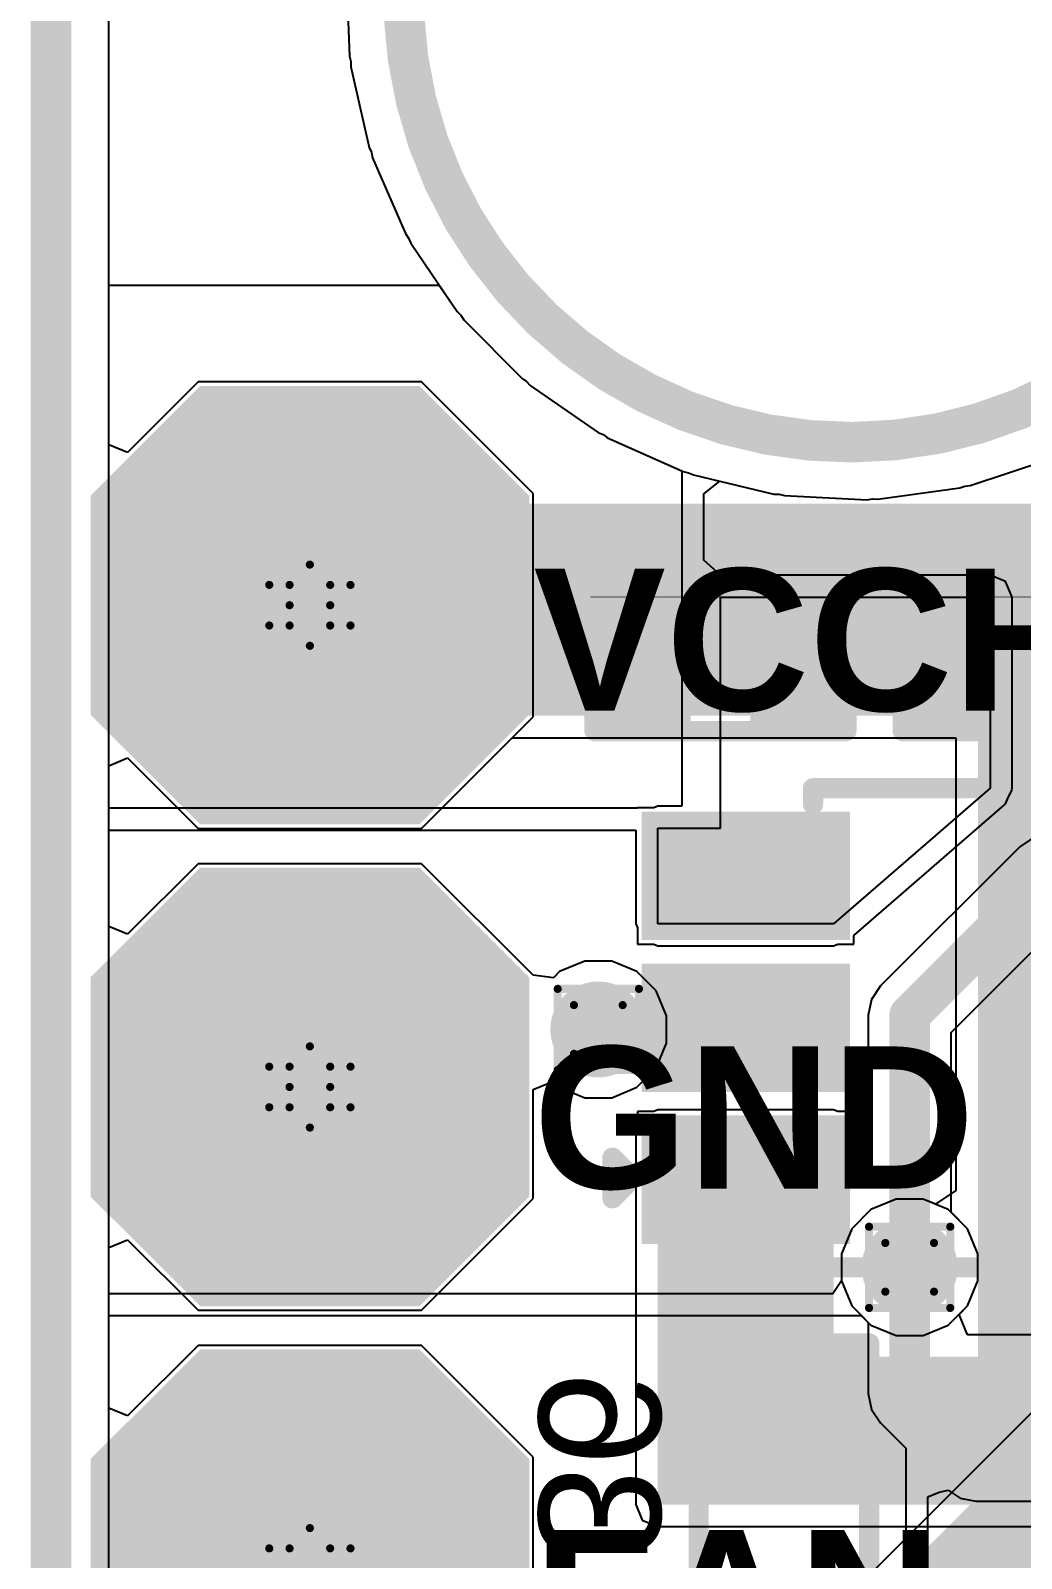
# Model space of a CAD drawing. Header units: inches. Extents: x -22 to 5433, y -13 to 5447.
# Drawn here: x -21.59 to -15.39, y 23.22 to 32.78 of the extents above; entities that cross this region are included whole.
import ezdxf

# ---------------------------------------------------------------- set-up
doc = ezdxf.new("R2010")
doc.units = ezdxf.units.IN
for name, color, linetype in [('Board_outline', 216, 'Continuous'), ('Bottom Layer', 5, 'Continuous'), ('Bottom Overlay', 54, 'Continuous'), ('Bottom Paste', 16, 'Continuous'), ('Bottom Solder', 6, 'Continuous'), ('Drill Drawing', 1, 'Continuous'), ('Ground', 16, 'Continuous'), ('Multi-Layer', 9, 'Continuous'), ('Pad Holes', 156, 'Continuous'), ('Power', 76, 'Continuous'), ('Top Layer', 1, 'Continuous'), ('Top Overlay', 2, 'Continuous'), ('Top Solder', 216, 'Continuous'), ('Via Holes', 16, 'Continuous')]:
    doc.layers.add(name, color=color, linetype=linetype)
doc.styles.add('Arial', font='', dxfattribs={"height": 0.2})
doc.styles.add('Arial_Bold', font='', dxfattribs={"height": 0.2})
doc.styles.get('Arial').set_extended_font_data('Arial')
doc.styles.get('Arial_Bold').set_extended_font_data('Arial', bold=True)

msp = doc.modelspace()

# ---------------------------------------------------------------- hatches: boundary and pattern name
at = {"layer": 'Bottom Layer'}
for points in [[(-21.1086, 29.8162), (-21.1086, 28.5462), (-20.4736, 27.9112), (-19.2036, 27.9112), (-18.5686, 28.5462), (-18.5686, 29.8162), (-19.2036, 30.4512), (-20.4736, 30.4512)], [(-17.5119, 29.1177), (-17.5119, 28.4827), (-17.9691, 28.4827), (-17.9691, 29.1177)], [(-16.5721, 29.1177), (-16.5721, 28.4827), (-17.0293, 28.4827), (-17.0293, 29.1177)], [(-15.5841, 29.1177), (-15.5841, 28.4827), (-16.0413, 28.4827), (-16.0413, 29.1177)], [(-17.6627, 27.7871), (-16.5627, 27.7871), (-16.5627, 27.1871), (-17.6627, 27.1871)], [(-21.1086, 26.8021), (-21.1086, 25.5321), (-20.4736, 24.8971), (-19.2036, 24.8971), (-18.5686, 25.5321), (-18.5686, 26.8021), (-19.2036, 27.4371), (-20.4736, 27.4371)], [(-17.6627, 26.8371), (-16.5627, 26.8371), (-16.5627, 26.2371), (-17.6627, 26.2371)], [(-17.6627, 23.7245), (-16.5627, 23.7245), (-16.5627, 25.8871), (-17.6627, 25.8871)], [(-17.6627, 25.8871), (-16.5627, 25.8871), (-16.5627, 25.2871), (-17.6627, 25.2871)], [(-17.6627, 23.5539), (-14.4135, 23.5539), (-14.4135, 24.4793), (-17.6627, 24.4793)], [(-16.429, 23.7245), (-17.318, 23.7245), (-17.318, 24.4865), (-16.429, 24.4865)], [(-19.2036, 24.423), (-20.4736, 24.423), (-21.1086, 23.788), (-21.1086, 22.518), (-20.4736, 21.883), (-19.2036, 21.883), (-18.5686, 22.518), (-18.5686, 23.788)]]:
    msp.add_hatch(color=5, dxfattribs=at).paths.add_polyline_path(points)
h = msp.add_hatch(color=5, dxfattribs=at)
edge = h.paths.add_edge_path()
edge.add_arc((-18.0346, 26.5269), 0.3, 0, 360)
h = msp.add_hatch(color=5, dxfattribs=at)
edge = h.paths.add_edge_path()
edge.add_arc((-16.0873, 25.0385), 0.3, 0, 360)
at = {"layer": 'Bottom Paste'}
for points in [[(-17.5119, 29.1177), (-17.5119, 28.4827), (-17.9691, 28.4827), (-17.9691, 29.1177)], [(-16.5721, 29.1177), (-16.5721, 28.4827), (-17.0293, 28.4827), (-17.0293, 29.1177)], [(-15.5841, 29.1177), (-15.5841, 28.4827), (-16.0413, 28.4827), (-16.0413, 29.1177)], [(-17.6627, 27.7871), (-16.5627, 27.7871), (-16.5627, 27.1871), (-17.6627, 27.1871)], [(-17.6627, 26.8371), (-16.5627, 26.8371), (-16.5627, 26.2371), (-17.6627, 26.2371)], [(-17.6627, 25.8871), (-16.5627, 25.8871), (-16.5627, 25.2871), (-17.6627, 25.2871)], [(-16.429, 23.7245), (-17.318, 23.7245), (-17.318, 24.4865), (-16.429, 24.4865)]]:
    msp.add_hatch(color=16, dxfattribs=at).paths.add_polyline_path(points)
at = {"layer": 'Bottom Solder'}
for points in [[(-21.2102, 29.867), (-21.2102, 28.4954), (-20.5244, 27.8096), (-19.1528, 27.8096), (-18.467, 28.4954), (-18.467, 29.867), (-19.1528, 30.5528), (-20.5244, 30.5528)], [(-17.4569, 29.1727), (-17.4569, 28.4277), (-18.0241, 28.4277), (-18.0241, 29.1727)], [(-16.5171, 29.1727), (-16.5171, 28.4277), (-17.0843, 28.4277), (-17.0843, 29.1727)], [(-15.5291, 29.1727), (-15.5291, 28.4277), (-16.0963, 28.4277), (-16.0963, 29.1727)], [(-17.7643, 27.8887), (-16.4611, 27.8887), (-16.4611, 27.0855), (-17.7643, 27.0855)], [(-21.2102, 26.8529), (-21.2102, 25.4813), (-20.5244, 24.7955), (-19.1528, 24.7955), (-18.467, 25.4813), (-18.467, 26.8529), (-19.1528, 27.5387), (-20.5244, 27.5387)], [(-17.7643, 26.9387), (-16.4611, 26.9387), (-16.4611, 26.1355), (-17.7643, 26.1355)], [(-17.7643, 25.9887), (-16.4611, 25.9887), (-16.4611, 25.1855), (-17.7643, 25.1855)], [(-16.3274, 23.6229), (-17.4196, 23.6229), (-17.4196, 24.5881), (-16.3274, 24.5881)], [(-19.1528, 24.5246), (-20.5244, 24.5246), (-21.2102, 23.8388), (-21.2102, 22.4672), (-20.5244, 21.7814), (-19.1528, 21.7814), (-18.467, 22.4672), (-18.467, 23.8388)]]:
    msp.add_hatch(color=6, dxfattribs=at).paths.add_polyline_path(points)
at = {"layer": 'Ground'}
for points in [[(-21.1086, 29.8162), (-21.1086, 28.5462), (-20.4736, 27.9112), (-19.2036, 27.9112), (-18.5686, 28.5462), (-18.5686, 29.8162), (-19.2036, 30.4512), (-20.4736, 30.4512)], [(-21.1086, 26.8021), (-21.1086, 25.5321), (-20.4736, 24.8971), (-19.2036, 24.8971), (-18.5686, 25.5321), (-18.5686, 26.8021), (-19.2036, 27.4371), (-20.4736, 27.4371)], [(-19.2036, 24.423), (-20.4736, 24.423), (-21.1086, 23.788), (-21.1086, 22.518), (-20.4736, 21.883), (-19.2036, 21.883), (-18.5686, 22.518), (-18.5686, 23.788)]]:
    msp.add_hatch(color=16, dxfattribs=at).paths.add_polyline_path(points)
h = msp.add_hatch(color=16, dxfattribs=at)
edge = h.paths.add_edge_path()
edge.add_arc((-18.0346, 26.5269), 0.3, 0, 360)
h = msp.add_hatch(color=16, dxfattribs=at)
edge = h.paths.add_edge_path()
edge.add_arc((-16.0873, 25.0385), 0.3, 0, 360)
at = {"layer": 'Multi-Layer'}
for points in [[(-21.1086, 29.8162), (-21.1086, 28.5462), (-20.4736, 27.9112), (-19.2036, 27.9112), (-18.5686, 28.5462), (-18.5686, 29.8162), (-19.2036, 30.4512), (-20.4736, 30.4512)], [(-21.1086, 26.8021), (-21.1086, 25.5321), (-20.4736, 24.8971), (-19.2036, 24.8971), (-18.5686, 25.5321), (-18.5686, 26.8021), (-19.2036, 27.4371), (-20.4736, 27.4371)], [(-19.2036, 24.423), (-20.4736, 24.423), (-21.1086, 23.788), (-21.1086, 22.518), (-20.4736, 21.883), (-19.2036, 21.883), (-18.5686, 22.518), (-18.5686, 23.788)]]:
    msp.add_hatch(color=9, dxfattribs=at).paths.add_polyline_path(points)
at = {"layer": 'Pad Holes'}
h = msp.add_hatch(color=7, dxfattribs=at)
edge = h.paths.add_edge_path()
edge.add_arc((-19.8386, 29.1812), 0.508, 0, 360)
h = msp.add_hatch(color=7, dxfattribs=at)
edge = h.paths.add_edge_path()
edge.add_arc((-19.8386, 26.1671), 0.508, 0, 360)
h = msp.add_hatch(color=7, dxfattribs=at)
edge = h.paths.add_edge_path()
edge.add_arc((-19.8386, 23.153), 0.508, 0, 360)
at = {"layer": 'Power'}
for points in [[(-21.1086, 29.8162), (-21.1086, 28.5462), (-20.4736, 27.9112), (-19.2036, 27.9112), (-18.5686, 28.5462), (-18.5686, 29.8162), (-19.2036, 30.4512), (-20.4736, 30.4512)], [(-21.1086, 26.8021), (-21.1086, 25.5321), (-20.4736, 24.8971), (-19.2036, 24.8971), (-18.5686, 25.5321), (-18.5686, 26.8021), (-19.2036, 27.4371), (-20.4736, 27.4371)], [(-19.2036, 24.423), (-20.4736, 24.423), (-21.1086, 23.788), (-21.1086, 22.518), (-20.4736, 21.883), (-19.2036, 21.883), (-18.5686, 22.518), (-18.5686, 23.788)]]:
    msp.add_hatch(color=76, dxfattribs=at).paths.add_polyline_path(points)
h = msp.add_hatch(color=76, dxfattribs=at)
edge = h.paths.add_edge_path()
edge.add_arc((-18.0346, 26.5269), 0.3, 0, 360)
h = msp.add_hatch(color=76, dxfattribs=at)
edge = h.paths.add_edge_path()
edge.add_arc((-16.0873, 25.0385), 0.3, 0, 360)
at = {"layer": 'Top Layer'}
for points in [[(-21.1086, 29.8162), (-21.1086, 28.5462), (-20.4736, 27.9112), (-19.2036, 27.9112), (-18.5686, 28.5462), (-18.5686, 29.8162), (-19.2036, 30.4512), (-20.4736, 30.4512)], [(-21.1086, 28.4891), (-14.3395, 28.4891), (-14.3395, 29.8162), (-21.1086, 29.8162)], [(-15.6603, 25.5822), (-14.3395, 25.5822), (-14.3395, 29.4067), (-15.6603, 29.4067)], [(-21.1086, 26.8021), (-21.1086, 25.5321), (-20.4736, 24.8971), (-19.2036, 24.8971), (-18.5686, 25.5321), (-18.5686, 26.8021), (-19.2036, 27.4371), (-20.4736, 27.4371)], [(-15.6603, 24.435), (-13.3235, 24.435), (-13.3235, 26.4126), (-15.6603, 26.4126)], [(-19.2036, 24.423), (-20.4736, 24.423), (-21.1086, 23.788), (-21.1086, 22.518), (-20.4736, 21.883), (-19.2036, 21.883), (-18.5686, 22.518), (-18.5686, 23.788)]]:
    msp.add_hatch(color=1, dxfattribs=at).paths.add_polyline_path(points)
h = msp.add_hatch(color=1, dxfattribs=at)
edge = h.paths.add_edge_path()
edge.add_arc((-18.0346, 26.5269), 0.3, 0, 360)
h = msp.add_hatch(color=1, dxfattribs=at)
edge = h.paths.add_edge_path()
edge.add_arc((-16.0873, 25.0385), 0.3, 0, 360)
at = {"layer": 'Top Solder'}
for points in [[(-21.2102, 29.867), (-21.2102, 28.4954), (-20.5244, 27.8096), (-19.1528, 27.8096), (-18.467, 28.4954), (-18.467, 29.867), (-19.1528, 30.5528), (-20.5244, 30.5528)], [(-21.2102, 26.8529), (-21.2102, 25.4813), (-20.5244, 24.7955), (-19.1528, 24.7955), (-18.467, 25.4813), (-18.467, 26.8529), (-19.1528, 27.5387), (-20.5244, 27.5387)], [(-19.1528, 24.5246), (-20.5244, 24.5246), (-21.2102, 23.8388), (-21.2102, 22.4672), (-20.5244, 21.7814), (-19.1528, 21.7814), (-18.467, 22.4672), (-18.467, 23.8388)]]:
    msp.add_hatch(color=216, dxfattribs=at).paths.add_polyline_path(points)
at = {"layer": 'Via Holes'}
h = msp.add_hatch(color=7, dxfattribs=at)
edge = h.paths.add_edge_path()
edge.add_arc((-18.0346, 26.5269), 0.15, 0, 360)
h = msp.add_hatch(color=7, dxfattribs=at)
edge = h.paths.add_edge_path()
edge.add_arc((-16.0873, 25.0385), 0.15, 0, 360)

# ---------------------------------------------------------------- linework, layer by layer
at = {"layer": 'Board_outline'}
for points in [[(-16.8816, 35.7568, 0.254, 0.254, -0.548619), (-13.7764, 32.2113, 0.254, 0.254, 0)], [(-16.8816, 35.7568, 0.254, 0.254, -0.548619), (-13.7764, 32.2113, 0.254, 0.254, 0)], [(-13.8075, 32.1119, 0.254, 0.254, -0.916319), (-19.2223, 33.4042, 0.254, 0.254, 0)], [(-13.8075, 32.1119, 0.254, 0.254, -0.916319), (-19.2223, 33.4042, 0.254, 0.254, 0)], [(-21.4584, -2.0049, 0.254, 0.254, 0), (-21.4584, 32.9924, 0.254, 0.254, 0)], [(-21.4584, -2.0049, 0.254, 0.254, 0), (-21.4584, 32.9924, 0.254, 0.254, 0)]]:
    msp.add_lwpolyline(points, format="xyseb", dxfattribs=at)
at = {"layer": 'Bottom Layer'}
for p, q in [((-21.0958, 27.9112), (-21.0958, 31.1827)), ((-21.0958, 31.1827), (-19.029, 31.1827)), ((-19.029, 31.1827), (-18.9181, 31.0187)), ((-18.9181, 31.0187), (-18.8941, 30.995)), ((-18.8941, 30.995), (-18.8755, 30.9668)), ((-18.8755, 30.9668), (-18.5115, 30.5991)), ((-18.5115, 30.5991), (-18.4836, 30.5802)), ((-18.4836, 30.5802), (-18.4601, 30.5559)), ((-18.4601, 30.5559), (-18.0346, 30.2616)), ((-18.0346, 30.2616), (-18.0036, 30.2482)), ((-18.0036, 30.2482), (-17.9761, 30.2287)), ((-17.9761, 30.2287), (-17.5119, 30.0216)), ((-17.5119, 30.0216), (-17.5119, 27.9246)), ((-15.7085, 29.9301), (-15.2177, 30.0938)), ((-17.3745, 29.8781), (-17.2748, 29.9568)), ((-17.2748, 29.9568), (-16.9367, 29.8762)), ((-15.7739, 29.9148), (-15.742, 29.9259)), ((-15.742, 29.9259), (-15.7085, 29.9301)), ((-17.3745, 29.464), (-17.3745, 29.8781)), ((-16.9367, 29.8762), (-16.903, 29.8749)), ((-16.903, 29.8749), (-16.8703, 29.8667)), ((-16.8703, 29.8667), (-16.3535, 29.8414)), ((-16.3535, 29.8414), (-16.3201, 29.8464)), ((-16.3201, 29.8464), (-16.2864, 29.8444)), ((-16.2864, 29.8444), (-15.7739, 29.9148)), ((-17.2706, 29.3695), (-17.3745, 29.464)), ((-15.5841, 29.3695), (-17.2706, 29.3695)), ((-15.4869, 29.3293), (-15.5841, 29.3695)), ((-15.4466, 29.232), (-15.4869, 29.3293)), ((-17.2706, 27.7871), (-17.2706, 29.232)), ((-17.2706, 29.232), (-15.5841, 29.232)), ((-15.5841, 29.232), (-15.5841, 28.0357)), ((-15.4466, 28.0357), (-15.4466, 29.232)), ((-15.5841, 28.0357), (-16.5627, 27.1871)), ((-15.4685, 27.983), (-15.447, 28.026)), ((-15.4486, 28.0309), (-15.4466, 28.0357)), ((-15.447, 28.026), (-15.4486, 28.0309)), ((-17.688, 27.9141), (-17.7897, 27.9141)), ((-17.7897, 27.9141), (-17.7897, 27.9112)), ((-17.6627, 27.9246), (-17.688, 27.9141)), ((-17.5119, 27.9246), (-17.6627, 27.9246)), ((-16.4357, 27.1153), (-15.4941, 27.9319)), ((-15.4941, 27.9319), (-15.4917, 27.9366)), ((-15.4917, 27.9366), (-15.4869, 27.9385)), ((-15.4869, 27.9385), (-15.4685, 27.983)), ((-17.7897, 27.9112), (-21.0958, 27.9112)), ((-21.0958, 24.1572), (-21.0958, 27.7738)), ((-21.0958, 27.7738), (-17.8002, 27.7738)), ((-17.8002, 27.7738), (-17.8002, 27.1871)), ((-17.6627, 27.1871), (-17.6627, 27.7871)), ((-17.6627, 27.7871), (-17.2706, 27.7871)), ((-15.3149, 27.7264), (-15.3989, 27.6703)), ((-15.3989, 27.6703), (-16.2705, 26.7988)), ((-17.8002, 27.1871), (-17.7897, 27.1619)), ((-17.7897, 27.1619), (-17.7897, 27.0601)), ((-16.5627, 27.1871), (-17.6627, 27.1871)), ((-17.7897, 27.0601), (-17.688, 27.0601)), ((-17.688, 27.0601), (-17.6627, 27.0497)), ((-16.5627, 27.0497), (-16.5374, 27.0601)), ((-16.5374, 27.0601), (-16.4357, 27.0601)), ((-16.4357, 27.0601), (-16.4357, 27.1153)), ((-17.6627, 27.0497), (-16.5627, 27.0497)), ((-15.8284, 26.5084), (-15.3094, 27.0273)), ((-16.2705, 26.7988), (-16.3266, 26.7147)), ((-16.3266, 26.7147), (-16.3463, 26.6156)), ((-16.3463, 26.6156), (-16.3463, 26.1041)), ((-15.8284, 25.3834), (-15.8284, 26.5084)), ((-16.3463, 26.1041), (-16.4357, 26.0141)), ((-17.688, 26.0141), (-17.7897, 26.0141)), ((-17.7897, 26.0141), (-17.7897, 25.9124)), ((-17.6627, 26.0246), (-17.688, 26.0141)), ((-16.5627, 26.0246), (-17.6627, 26.0246)), ((-16.5374, 26.0141), (-16.5627, 26.0246)), ((-16.4357, 26.0141), (-16.5374, 26.0141)), ((-17.7897, 25.9124), (-17.8002, 25.8871)), ((-17.8002, 25.8871), (-17.8002, 24.4793)), ((-15.7253, 25.2804), (-15.8284, 25.3834)), ((-15.6603, 25.1235), (-15.7253, 25.2804)), ((-15.6603, 24.9536), (-15.6603, 25.1235)), ((-15.7253, 24.7967), (-15.6603, 24.9536)), ((-15.7783, 24.7437), (-15.7253, 24.7967)), ((-15.7257, 24.6167), (-15.7783, 24.7437)), ((-14.4135, 24.6167), (-15.7257, 24.6167)), ((-20.5371, 24.55), (-20.9785, 24.1086)), ((-19.1401, 24.55), (-20.5371, 24.55)), ((-18.4416, 23.8515), (-19.1401, 24.55)), ((-17.8002, 24.4793), (-17.8002, 23.5539)), ((-20.9785, 24.1086), (-21.0958, 24.1572)), ((-18.4416, 22.4545), (-18.4416, 23.8515)), ((-17.8002, 23.5539), (-17.7599, 23.4567)), ((-17.7599, 23.4567), (-17.6627, 23.4164)), ((-17.6627, 23.4164), (-14.4135, 23.4164))]:
    msp.add_line(p, q, dxfattribs=at)
for points in [[(-16.0873, 26.6156, 0.254, 0.254, 0), (-15.2158, 27.4871, 0.254, 0.254, 0)], [(-16.0873, 25.0385, 0.254, 0.254, 0), (-16.0873, 26.6156, 0.254, 0.254, 0)], [(-18.0346, 26.5269, 0.254, 0.254, 0), (-18.0244, 26.5371, 0.254, 0.254, 0)], [(-18.0244, 26.5371, 0.254, 0.254, 0), (-17.1127, 26.5371, 0.254, 0.254, 0)]]:
    msp.add_lwpolyline(points, format="xyseb", dxfattribs=at)
for points in [[(-16.1508, 26.6156, 0.127, 0.127, 1), (-16.0238, 26.6156, 0.127, 0.127, 1)], [(-16.1508, 26.6156, 0.127, 0.127, 1), (-16.0238, 26.6156, 0.127, 0.127, 1)], [(-18.0981, 26.5269, 0.127, 0.127, 1), (-17.9711, 26.5269, 0.127, 0.127, 1)], [(-18.0879, 26.5371, 0.127, 0.127, 1), (-17.9609, 26.5371, 0.127, 0.127, 1)], [(-18.0879, 26.5371, 0.127, 0.127, 1), (-17.9609, 26.5371, 0.127, 0.127, 1)], [(-17.1762, 26.5371, 0.127, 0.127, 1), (-17.0492, 26.5371, 0.127, 0.127, 1)], [(-16.1508, 25.0385, 0.127, 0.127, 1), (-16.0238, 25.0385, 0.127, 0.127, 1)]]:
    msp.add_lwpolyline(points, format="xyseb", close=True, dxfattribs=at)
at = {"layer": 'Bottom Overlay'}
for points in [[(-18.058, 29.2066, 0.127, 0.127, 0), (-16.4832, 29.2066, 0.127, 0.127, 0)], [(-18.058, 28.3938, 0.127, 0.127, 0), (-18.058, 29.2066, 0.127, 0.127, 0)], [(-16.4832, 28.3938, 0.127, 0.127, 0), (-16.4832, 29.2066, 0.127, 0.127, 0)], [(-16.1302, 28.3938, 0.127, 0.127, 0), (-16.1302, 29.2066, 0.127, 0.127, 0)], [(-16.1302, 29.2066, 0.127, 0.127, 0), (-14.5554, 29.2066, 0.127, 0.127, 0)], [(-18.0834, 29.232, 0.00323, 0.00323, 0), (-16.4578, 29.232, 0.00323, 0.00323, 0)], [(-16.1556, 29.232, 0.00323, 0.00323, 0), (-14.53, 29.232, 0.00323, 0.00323, 0)], [(-18.058, 28.3938, 0.127, 0.127, 0), (-16.4832, 28.3938, 0.127, 0.127, 0)], [(-16.1302, 28.3938, 0.127, 0.127, 0), (-14.5554, 28.3938, 0.127, 0.127, 0)], [(-16.6917, 28.0357, 0.127, 0.127, 0), (-14.9391, 28.0357, 0.127, 0.127, 0)], [(-16.6917, 27.9357, 0.127, 0.127, 0), (-16.6917, 28.0357, 0.127, 0.127, 0)], [(-17.9463, 25.7243, 0.127, 0.127, 0), (-17.8193, 25.5973, 0.127, 0.127, 0)], [(-17.9463, 25.4703, 0.127, 0.127, 0), (-17.9463, 25.7243, 0.127, 0.127, 0)], [(-17.9463, 25.4703, 0.127, 0.127, 0), (-17.8193, 25.5973, 0.127, 0.127, 0)], [(-16.6917, 25.0385, 0.127, 0.127, 0), (-16.6917, 25.1385, 0.127, 0.127, 0)], [(-16.6917, 25.0385, 0.127, 0.127, 0), (-14.9391, 25.0385, 0.127, 0.127, 0)], [(-17.4069, 22.1243, 0.127, 0.127, 0), (-17.4069, 24.5627, 0.127, 0.127, 0)], [(-17.4069, 24.5627, 0.127, 0.127, 0), (-16.3401, 24.5627, 0.127, 0.127, 0)], [(-16.3401, 22.1243, 0.127, 0.127, 0), (-16.3401, 24.5627, 0.127, 0.127, 0)]]:
    msp.add_lwpolyline(points, format="xyseb", dxfattribs=at)
for points in [[(-18.0898, 29.2066, 0.0635, 0.0635, 1), (-18.0263, 29.2066, 0.0635, 0.0635, 1)], [(-18.0898, 29.2066, 0.0635, 0.0635, 1), (-18.0263, 29.2066, 0.0635, 0.0635, 1)], [(-16.515, 29.2066, 0.0635, 0.0635, 1), (-16.4515, 29.2066, 0.0635, 0.0635, 1)], [(-16.515, 29.2066, 0.0635, 0.0635, 1), (-16.4515, 29.2066, 0.0635, 0.0635, 1)], [(-16.162, 29.2066, 0.0635, 0.0635, 1), (-16.0985, 29.2066, 0.0635, 0.0635, 1)], [(-16.162, 29.2066, 0.0635, 0.0635, 1), (-16.0985, 29.2066, 0.0635, 0.0635, 1)], [(-18.0842, 29.232, 0.00161, 0.00161, 1), (-18.0826, 29.232, 0.00161, 0.00161, 1)], [(-16.4586, 29.232, 0.00161, 0.00161, 1), (-16.457, 29.232, 0.00161, 0.00161, 1)], [(-16.1564, 29.232, 0.00161, 0.00161, 1), (-16.1548, 29.232, 0.00161, 0.00161, 1)], [(-18.0898, 28.3938, 0.0635, 0.0635, 1), (-18.0263, 28.3938, 0.0635, 0.0635, 1)], [(-18.0898, 28.3938, 0.0635, 0.0635, 1), (-18.0263, 28.3938, 0.0635, 0.0635, 1)], [(-16.515, 28.3938, 0.0635, 0.0635, 1), (-16.4515, 28.3938, 0.0635, 0.0635, 1)], [(-16.515, 28.3938, 0.0635, 0.0635, 1), (-16.4515, 28.3938, 0.0635, 0.0635, 1)], [(-16.162, 28.3938, 0.0635, 0.0635, 1), (-16.0985, 28.3938, 0.0635, 0.0635, 1)], [(-16.162, 28.3938, 0.0635, 0.0635, 1), (-16.0985, 28.3938, 0.0635, 0.0635, 1)], [(-16.7235, 28.0357, 0.0635, 0.0635, 1), (-16.66, 28.0357, 0.0635, 0.0635, 1)], [(-16.7235, 28.0357, 0.0635, 0.0635, 1), (-16.66, 28.0357, 0.0635, 0.0635, 1)], [(-16.7235, 27.9357, 0.0635, 0.0635, 1), (-16.66, 27.9357, 0.0635, 0.0635, 1)], [(-17.9781, 25.7243, 0.0635, 0.0635, 1), (-17.9146, 25.7243, 0.0635, 0.0635, 1)], [(-17.9781, 25.7243, 0.0635, 0.0635, 1), (-17.9146, 25.7243, 0.0635, 0.0635, 1)], [(-17.8511, 25.5973, 0.0635, 0.0635, 1), (-17.7876, 25.5973, 0.0635, 0.0635, 1)], [(-17.8511, 25.5973, 0.0635, 0.0635, 1), (-17.7876, 25.5973, 0.0635, 0.0635, 1)], [(-17.9781, 25.4703, 0.0635, 0.0635, 1), (-17.9146, 25.4703, 0.0635, 0.0635, 1)], [(-17.9781, 25.4703, 0.0635, 0.0635, 1), (-17.9146, 25.4703, 0.0635, 0.0635, 1)], [(-16.7235, 25.1385, 0.0635, 0.0635, 1), (-16.66, 25.1385, 0.0635, 0.0635, 1)], [(-16.7235, 25.0385, 0.0635, 0.0635, 1), (-16.66, 25.0385, 0.0635, 0.0635, 1)], [(-16.7235, 25.0385, 0.0635, 0.0635, 1), (-16.66, 25.0385, 0.0635, 0.0635, 1)], [(-17.4387, 24.5627, 0.0635, 0.0635, 1), (-17.3752, 24.5627, 0.0635, 0.0635, 1)], [(-17.4387, 24.5627, 0.0635, 0.0635, 1), (-17.3752, 24.5627, 0.0635, 0.0635, 1)], [(-16.3719, 24.5627, 0.0635, 0.0635, 1), (-16.3084, 24.5627, 0.0635, 0.0635, 1)], [(-16.3719, 24.5627, 0.0635, 0.0635, 1), (-16.3084, 24.5627, 0.0635, 0.0635, 1)]]:
    msp.add_lwpolyline(points, format="xyseb", close=True, dxfattribs=at)
at = {"layer": 'Drill Drawing'}
for points in [[(-19.9656, 29.3082, 0.0508, 0.0508, 0), (-19.8386, 29.4352, 0.0508, 0.0508, 0)], [(-19.8386, 29.4352, 0.0508, 0.0508, 0), (-19.7116, 29.3082, 0.0508, 0.0508, 0)], [(-20.0926, 29.3082, 0.0508, 0.0508, 0), (-19.9656, 29.1812, 0.0508, 0.0508, 0)], [(-20.0926, 29.3082, 0.0508, 0.0508, 0), (-19.9656, 29.3082, 0.0508, 0.0508, 0)], [(-19.7116, 29.3082, 0.0508, 0.0508, 0), (-19.5846, 29.3082, 0.0508, 0.0508, 0)], [(-19.7116, 29.1812, 0.0508, 0.0508, 0), (-19.5846, 29.3082, 0.0508, 0.0508, 0)], [(-20.0926, 29.0542, 0.0508, 0.0508, 0), (-19.9656, 29.1812, 0.0508, 0.0508, 0)], [(-19.7116, 29.1812, 0.0508, 0.0508, 0), (-19.5846, 29.0542, 0.0508, 0.0508, 0)], [(-20.0926, 29.0542, 0.0508, 0.0508, 0), (-19.9656, 29.0542, 0.0508, 0.0508, 0)], [(-19.9656, 29.0542, 0.0508, 0.0508, 0), (-19.8386, 28.9272, 0.0508, 0.0508, 0)], [(-19.8386, 28.9272, 0.0508, 0.0508, 0), (-19.7116, 29.0542, 0.0508, 0.0508, 0)], [(-19.7116, 29.0542, 0.0508, 0.0508, 0), (-19.5846, 29.0542, 0.0508, 0.0508, 0)], [(-18.2886, 26.7809, 0.0508, 0.0508, 0), (-17.7806, 26.7809, 0.0508, 0.0508, 0)], [(-18.2886, 26.2729, 0.0508, 0.0508, 0), (-18.2886, 26.7809, 0.0508, 0.0508, 0)], [(-17.7806, 26.2729, 0.0508, 0.0508, 0), (-17.7806, 26.7809, 0.0508, 0.0508, 0)], [(-18.187, 26.6793, 0.0508, 0.0508, 0), (-17.8822, 26.6793, 0.0508, 0.0508, 0)], [(-18.187, 26.3745, 0.0508, 0.0508, 0), (-18.187, 26.6793, 0.0508, 0.0508, 0)], [(-17.8822, 26.3745, 0.0508, 0.0508, 0), (-17.8822, 26.6793, 0.0508, 0.0508, 0)], [(-19.9656, 26.2941, 0.0508, 0.0508, 0), (-19.8386, 26.4211, 0.0508, 0.0508, 0)], [(-19.8386, 26.4211, 0.0508, 0.0508, 0), (-19.7116, 26.2941, 0.0508, 0.0508, 0)], [(-18.187, 26.3745, 0.0508, 0.0508, 0), (-17.8822, 26.3745, 0.0508, 0.0508, 0)], [(-20.0926, 26.2941, 0.0508, 0.0508, 0), (-19.9656, 26.1671, 0.0508, 0.0508, 0)], [(-20.0926, 26.2941, 0.0508, 0.0508, 0), (-19.9656, 26.2941, 0.0508, 0.0508, 0)], [(-19.7116, 26.2941, 0.0508, 0.0508, 0), (-19.5846, 26.2941, 0.0508, 0.0508, 0)], [(-19.7116, 26.1671, 0.0508, 0.0508, 0), (-19.5846, 26.2941, 0.0508, 0.0508, 0)], [(-18.2886, 26.2729, 0.0508, 0.0508, 0), (-17.7806, 26.2729, 0.0508, 0.0508, 0)], [(-20.0926, 26.0401, 0.0508, 0.0508, 0), (-19.9656, 26.1671, 0.0508, 0.0508, 0)], [(-19.7116, 26.1671, 0.0508, 0.0508, 0), (-19.5846, 26.0401, 0.0508, 0.0508, 0)], [(-20.0926, 26.0401, 0.0508, 0.0508, 0), (-19.9656, 26.0401, 0.0508, 0.0508, 0)], [(-19.9656, 26.0401, 0.0508, 0.0508, 0), (-19.8386, 25.9131, 0.0508, 0.0508, 0)], [(-19.8386, 25.9131, 0.0508, 0.0508, 0), (-19.7116, 26.0401, 0.0508, 0.0508, 0)], [(-19.7116, 26.0401, 0.0508, 0.0508, 0), (-19.5846, 26.0401, 0.0508, 0.0508, 0)], [(-16.3413, 25.2925, 0.0508, 0.0508, 0), (-15.8333, 25.2925, 0.0508, 0.0508, 0)], [(-16.3413, 24.7845, 0.0508, 0.0508, 0), (-16.3413, 25.2925, 0.0508, 0.0508, 0)], [(-15.8333, 24.7845, 0.0508, 0.0508, 0), (-15.8333, 25.2925, 0.0508, 0.0508, 0)], [(-16.2397, 25.1909, 0.0508, 0.0508, 0), (-15.9349, 25.1909, 0.0508, 0.0508, 0)], [(-16.2397, 24.8861, 0.0508, 0.0508, 0), (-16.2397, 25.1909, 0.0508, 0.0508, 0)], [(-15.9349, 24.8861, 0.0508, 0.0508, 0), (-15.9349, 25.1909, 0.0508, 0.0508, 0)], [(-16.2397, 24.8861, 0.0508, 0.0508, 0), (-15.9349, 24.8861, 0.0508, 0.0508, 0)], [(-16.3413, 24.7845, 0.0508, 0.0508, 0), (-15.8333, 24.7845, 0.0508, 0.0508, 0)], [(-19.9656, 23.28, 0.0508, 0.0508, 0), (-19.8386, 23.407, 0.0508, 0.0508, 0)], [(-19.8386, 23.407, 0.0508, 0.0508, 0), (-19.7116, 23.28, 0.0508, 0.0508, 0)], [(-20.0926, 23.28, 0.0508, 0.0508, 0), (-19.9656, 23.153, 0.0508, 0.0508, 0)], [(-20.0926, 23.28, 0.0508, 0.0508, 0), (-19.9656, 23.28, 0.0508, 0.0508, 0)], [(-19.7116, 23.28, 0.0508, 0.0508, 0), (-19.5846, 23.28, 0.0508, 0.0508, 0)], [(-19.7116, 23.153, 0.0508, 0.0508, 0), (-19.5846, 23.28, 0.0508, 0.0508, 0)]]:
    msp.add_lwpolyline(points, format="xyseb", dxfattribs=at)
for points in [[(-19.8513, 29.4352, 0.0254, 0.0254, 1), (-19.8259, 29.4352, 0.0254, 0.0254, 1)], [(-19.8513, 29.4352, 0.0254, 0.0254, 1), (-19.8259, 29.4352, 0.0254, 0.0254, 1)], [(-20.1053, 29.3082, 0.0254, 0.0254, 1), (-20.0799, 29.3082, 0.0254, 0.0254, 1)], [(-20.1053, 29.3082, 0.0254, 0.0254, 1), (-20.0799, 29.3082, 0.0254, 0.0254, 1)], [(-19.9783, 29.3082, 0.0254, 0.0254, 1), (-19.9529, 29.3082, 0.0254, 0.0254, 1)], [(-19.9783, 29.3082, 0.0254, 0.0254, 1), (-19.9529, 29.3082, 0.0254, 0.0254, 1)], [(-19.7243, 29.3082, 0.0254, 0.0254, 1), (-19.6989, 29.3082, 0.0254, 0.0254, 1)], [(-19.7243, 29.3082, 0.0254, 0.0254, 1), (-19.6989, 29.3082, 0.0254, 0.0254, 1)], [(-19.5973, 29.3082, 0.0254, 0.0254, 1), (-19.5719, 29.3082, 0.0254, 0.0254, 1)], [(-19.5973, 29.3082, 0.0254, 0.0254, 1), (-19.5719, 29.3082, 0.0254, 0.0254, 1)], [(-19.9783, 29.1812, 0.0254, 0.0254, 1), (-19.9529, 29.1812, 0.0254, 0.0254, 1)], [(-19.9783, 29.1812, 0.0254, 0.0254, 1), (-19.9529, 29.1812, 0.0254, 0.0254, 1)], [(-19.7243, 29.1812, 0.0254, 0.0254, 1), (-19.6989, 29.1812, 0.0254, 0.0254, 1)], [(-19.7243, 29.1812, 0.0254, 0.0254, 1), (-19.6989, 29.1812, 0.0254, 0.0254, 1)], [(-20.1053, 29.0542, 0.0254, 0.0254, 1), (-20.0799, 29.0542, 0.0254, 0.0254, 1)], [(-20.1053, 29.0542, 0.0254, 0.0254, 1), (-20.0799, 29.0542, 0.0254, 0.0254, 1)], [(-19.9783, 29.0542, 0.0254, 0.0254, 1), (-19.9529, 29.0542, 0.0254, 0.0254, 1)], [(-19.9783, 29.0542, 0.0254, 0.0254, 1), (-19.9529, 29.0542, 0.0254, 0.0254, 1)], [(-19.7243, 29.0542, 0.0254, 0.0254, 1), (-19.6989, 29.0542, 0.0254, 0.0254, 1)], [(-19.7243, 29.0542, 0.0254, 0.0254, 1), (-19.6989, 29.0542, 0.0254, 0.0254, 1)], [(-19.5973, 29.0542, 0.0254, 0.0254, 1), (-19.5719, 29.0542, 0.0254, 0.0254, 1)], [(-19.5973, 29.0542, 0.0254, 0.0254, 1), (-19.5719, 29.0542, 0.0254, 0.0254, 1)], [(-19.8513, 28.9272, 0.0254, 0.0254, 1), (-19.8259, 28.9272, 0.0254, 0.0254, 1)], [(-19.8513, 28.9272, 0.0254, 0.0254, 1), (-19.8259, 28.9272, 0.0254, 0.0254, 1)], [(-18.3013, 26.7809, 0.0254, 0.0254, 1), (-18.2759, 26.7809, 0.0254, 0.0254, 1)], [(-18.3013, 26.7809, 0.0254, 0.0254, 1), (-18.2759, 26.7809, 0.0254, 0.0254, 1)], [(-17.7933, 26.7809, 0.0254, 0.0254, 1), (-17.7679, 26.7809, 0.0254, 0.0254, 1)], [(-17.7933, 26.7809, 0.0254, 0.0254, 1), (-17.7679, 26.7809, 0.0254, 0.0254, 1)], [(-18.1997, 26.6793, 0.0254, 0.0254, 1), (-18.1743, 26.6793, 0.0254, 0.0254, 1)], [(-18.1997, 26.6793, 0.0254, 0.0254, 1), (-18.1743, 26.6793, 0.0254, 0.0254, 1)], [(-17.8949, 26.6793, 0.0254, 0.0254, 1), (-17.8695, 26.6793, 0.0254, 0.0254, 1)], [(-17.8949, 26.6793, 0.0254, 0.0254, 1), (-17.8695, 26.6793, 0.0254, 0.0254, 1)], [(-19.8513, 26.4211, 0.0254, 0.0254, 1), (-19.8259, 26.4211, 0.0254, 0.0254, 1)], [(-19.8513, 26.4211, 0.0254, 0.0254, 1), (-19.8259, 26.4211, 0.0254, 0.0254, 1)], [(-18.1997, 26.3745, 0.0254, 0.0254, 1), (-18.1743, 26.3745, 0.0254, 0.0254, 1)], [(-18.1997, 26.3745, 0.0254, 0.0254, 1), (-18.1743, 26.3745, 0.0254, 0.0254, 1)], [(-17.8949, 26.3745, 0.0254, 0.0254, 1), (-17.8695, 26.3745, 0.0254, 0.0254, 1)], [(-17.8949, 26.3745, 0.0254, 0.0254, 1), (-17.8695, 26.3745, 0.0254, 0.0254, 1)], [(-20.1053, 26.2941, 0.0254, 0.0254, 1), (-20.0799, 26.2941, 0.0254, 0.0254, 1)], [(-20.1053, 26.2941, 0.0254, 0.0254, 1), (-20.0799, 26.2941, 0.0254, 0.0254, 1)], [(-19.9783, 26.2941, 0.0254, 0.0254, 1), (-19.9529, 26.2941, 0.0254, 0.0254, 1)], [(-19.9783, 26.2941, 0.0254, 0.0254, 1), (-19.9529, 26.2941, 0.0254, 0.0254, 1)], [(-19.7243, 26.2941, 0.0254, 0.0254, 1), (-19.6989, 26.2941, 0.0254, 0.0254, 1)], [(-19.7243, 26.2941, 0.0254, 0.0254, 1), (-19.6989, 26.2941, 0.0254, 0.0254, 1)], [(-19.5973, 26.2941, 0.0254, 0.0254, 1), (-19.5719, 26.2941, 0.0254, 0.0254, 1)], [(-19.5973, 26.2941, 0.0254, 0.0254, 1), (-19.5719, 26.2941, 0.0254, 0.0254, 1)], [(-18.3013, 26.2729, 0.0254, 0.0254, 1), (-18.2759, 26.2729, 0.0254, 0.0254, 1)], [(-18.3013, 26.2729, 0.0254, 0.0254, 1), (-18.2759, 26.2729, 0.0254, 0.0254, 1)], [(-17.7933, 26.2729, 0.0254, 0.0254, 1), (-17.7679, 26.2729, 0.0254, 0.0254, 1)], [(-17.7933, 26.2729, 0.0254, 0.0254, 1), (-17.7679, 26.2729, 0.0254, 0.0254, 1)], [(-19.9783, 26.1671, 0.0254, 0.0254, 1), (-19.9529, 26.1671, 0.0254, 0.0254, 1)], [(-19.9783, 26.1671, 0.0254, 0.0254, 1), (-19.9529, 26.1671, 0.0254, 0.0254, 1)], [(-19.7243, 26.1671, 0.0254, 0.0254, 1), (-19.6989, 26.1671, 0.0254, 0.0254, 1)], [(-19.7243, 26.1671, 0.0254, 0.0254, 1), (-19.6989, 26.1671, 0.0254, 0.0254, 1)], [(-20.1053, 26.0401, 0.0254, 0.0254, 1), (-20.0799, 26.0401, 0.0254, 0.0254, 1)], [(-20.1053, 26.0401, 0.0254, 0.0254, 1), (-20.0799, 26.0401, 0.0254, 0.0254, 1)], [(-19.9783, 26.0401, 0.0254, 0.0254, 1), (-19.9529, 26.0401, 0.0254, 0.0254, 1)], [(-19.9783, 26.0401, 0.0254, 0.0254, 1), (-19.9529, 26.0401, 0.0254, 0.0254, 1)], [(-19.7243, 26.0401, 0.0254, 0.0254, 1), (-19.6989, 26.0401, 0.0254, 0.0254, 1)], [(-19.7243, 26.0401, 0.0254, 0.0254, 1), (-19.6989, 26.0401, 0.0254, 0.0254, 1)], [(-19.5973, 26.0401, 0.0254, 0.0254, 1), (-19.5719, 26.0401, 0.0254, 0.0254, 1)], [(-19.5973, 26.0401, 0.0254, 0.0254, 1), (-19.5719, 26.0401, 0.0254, 0.0254, 1)], [(-19.8513, 25.9131, 0.0254, 0.0254, 1), (-19.8259, 25.9131, 0.0254, 0.0254, 1)], [(-19.8513, 25.9131, 0.0254, 0.0254, 1), (-19.8259, 25.9131, 0.0254, 0.0254, 1)], [(-16.354, 25.2925, 0.0254, 0.0254, 1), (-16.3286, 25.2925, 0.0254, 0.0254, 1)], [(-16.354, 25.2925, 0.0254, 0.0254, 1), (-16.3286, 25.2925, 0.0254, 0.0254, 1)], [(-15.846, 25.2925, 0.0254, 0.0254, 1), (-15.8206, 25.2925, 0.0254, 0.0254, 1)], [(-15.846, 25.2925, 0.0254, 0.0254, 1), (-15.8206, 25.2925, 0.0254, 0.0254, 1)], [(-16.2524, 25.1909, 0.0254, 0.0254, 1), (-16.227, 25.1909, 0.0254, 0.0254, 1)], [(-16.2524, 25.1909, 0.0254, 0.0254, 1), (-16.227, 25.1909, 0.0254, 0.0254, 1)], [(-15.9476, 25.1909, 0.0254, 0.0254, 1), (-15.9222, 25.1909, 0.0254, 0.0254, 1)], [(-15.9476, 25.1909, 0.0254, 0.0254, 1), (-15.9222, 25.1909, 0.0254, 0.0254, 1)], [(-16.2524, 24.8861, 0.0254, 0.0254, 1), (-16.227, 24.8861, 0.0254, 0.0254, 1)], [(-16.2524, 24.8861, 0.0254, 0.0254, 1), (-16.227, 24.8861, 0.0254, 0.0254, 1)], [(-15.9476, 24.8861, 0.0254, 0.0254, 1), (-15.9222, 24.8861, 0.0254, 0.0254, 1)], [(-15.9476, 24.8861, 0.0254, 0.0254, 1), (-15.9222, 24.8861, 0.0254, 0.0254, 1)], [(-16.354, 24.7845, 0.0254, 0.0254, 1), (-16.3286, 24.7845, 0.0254, 0.0254, 1)], [(-16.354, 24.7845, 0.0254, 0.0254, 1), (-16.3286, 24.7845, 0.0254, 0.0254, 1)], [(-15.846, 24.7845, 0.0254, 0.0254, 1), (-15.8206, 24.7845, 0.0254, 0.0254, 1)], [(-15.846, 24.7845, 0.0254, 0.0254, 1), (-15.8206, 24.7845, 0.0254, 0.0254, 1)], [(-19.8513, 23.407, 0.0254, 0.0254, 1), (-19.8259, 23.407, 0.0254, 0.0254, 1)], [(-19.8513, 23.407, 0.0254, 0.0254, 1), (-19.8259, 23.407, 0.0254, 0.0254, 1)], [(-20.1053, 23.28, 0.0254, 0.0254, 1), (-20.0799, 23.28, 0.0254, 0.0254, 1)], [(-20.1053, 23.28, 0.0254, 0.0254, 1), (-20.0799, 23.28, 0.0254, 0.0254, 1)], [(-19.9783, 23.28, 0.0254, 0.0254, 1), (-19.9529, 23.28, 0.0254, 0.0254, 1)], [(-19.9783, 23.28, 0.0254, 0.0254, 1), (-19.9529, 23.28, 0.0254, 0.0254, 1)], [(-19.7243, 23.28, 0.0254, 0.0254, 1), (-19.6989, 23.28, 0.0254, 0.0254, 1)], [(-19.7243, 23.28, 0.0254, 0.0254, 1), (-19.6989, 23.28, 0.0254, 0.0254, 1)], [(-19.5973, 23.28, 0.0254, 0.0254, 1), (-19.5719, 23.28, 0.0254, 0.0254, 1)], [(-19.5973, 23.28, 0.0254, 0.0254, 1), (-19.5719, 23.28, 0.0254, 0.0254, 1)]]:
    msp.add_lwpolyline(points, format="xyseb", close=True, dxfattribs=at)
at = {"layer": 'Ground'}
for p, q in [((-19.6106, 33.1326), (-19.5907, 32.6156)), ((-21.0958, 30.1855), (-21.0958, 32.9944)), ((-19.5907, 32.6156), (-19.5829, 32.5828)), ((-19.5829, 32.5828), (-19.582, 32.549)), ((-19.582, 32.549), (-19.4671, 32.0445)), ((-19.4671, 32.0445), (-19.4533, 32.0137)), ((-19.4533, 32.0137), (-19.4462, 31.9807)), ((-19.4462, 31.9807), (-19.2403, 31.5061)), ((-19.2403, 31.5061), (-19.2211, 31.4784)), ((-19.2211, 31.4784), (-19.208, 31.4472)), ((-19.208, 31.4472), (-18.9181, 31.0187)), ((-18.9181, 31.0187), (-18.8941, 30.995)), ((-18.8941, 30.995), (-18.8755, 30.9668)), ((-18.8755, 30.9668), (-18.5115, 30.5991)), ((-18.5115, 30.5991), (-18.4836, 30.5802)), ((-20.5371, 30.5782), (-20.9785, 30.1369)), ((-19.1401, 30.5782), (-20.5371, 30.5782)), ((-18.4416, 29.8797), (-19.1401, 30.5782)), ((-18.4836, 30.5802), (-18.4601, 30.5559)), ((-18.4601, 30.5559), (-18.0346, 30.2616)), ((-18.0346, 30.2616), (-18.0036, 30.2482)), ((-18.0036, 30.2482), (-17.9761, 30.2287)), ((-17.9761, 30.2287), (-17.5036, 30.0178)), ((-20.9785, 30.1369), (-21.0958, 30.1855)), ((-17.5036, 30.0178), (-17.4707, 30.0104)), ((-15.7085, 29.9301), (-15.2177, 30.0938)), ((-17.4707, 30.0104), (-17.44, 29.9963)), ((-17.44, 29.9963), (-16.9367, 29.8762)), ((-15.7739, 29.9148), (-15.742, 29.9259)), ((-15.742, 29.9259), (-15.7085, 29.9301)), ((-18.4416, 28.4827), (-18.4416, 29.8797)), ((-16.9367, 29.8762), (-16.903, 29.8749)), ((-16.903, 29.8749), (-16.8703, 29.8667)), ((-16.8703, 29.8667), (-16.3535, 29.8414)), ((-16.3535, 29.8414), (-16.3201, 29.8464)), ((-16.3201, 29.8464), (-16.2864, 29.8444)), ((-16.2864, 29.8444), (-15.7739, 29.9148)), ((-19.1401, 27.7842), (-18.4416, 28.4827)), ((-21.0958, 28.177), (-20.9785, 28.2256)), ((-20.9785, 28.2256), (-20.5371, 27.7842)), ((-21.0958, 24.1572), (-21.0958, 28.177)), ((-20.5371, 27.7842), (-19.1401, 27.7842)), ((-16.1723, 25.4655), (-16.3292, 25.4005)), ((-16.0024, 25.4655), (-16.1723, 25.4655)), ((-15.8455, 25.4005), (-16.0024, 25.4655)), ((-16.3292, 25.4005), (-16.4493, 25.2804)), ((-15.7253, 25.2804), (-15.8455, 25.4005)), ((-16.4493, 25.2804), (-16.5143, 25.1235)), ((-15.6603, 25.1235), (-15.7253, 25.2804)), ((-16.5143, 25.1235), (-16.5143, 24.9536)), ((-15.6603, 24.9536), (-15.6603, 25.1235)), ((-16.5143, 24.9536), (-16.4493, 24.7967)), ((-15.7253, 24.7967), (-15.6603, 24.9536)), ((-16.4493, 24.7967), (-16.3292, 24.6766)), ((-15.8455, 24.6766), (-15.7253, 24.7967)), ((-16.3292, 24.6766), (-16.1723, 24.6115)), ((-16.0024, 24.6115), (-15.8455, 24.6766)), ((-16.1723, 24.6115), (-16.0024, 24.6115)), ((-20.5371, 24.55), (-20.9785, 24.1086)), ((-19.1401, 24.55), (-20.5371, 24.55)), ((-18.4416, 23.8515), (-19.1401, 24.55)), ((-20.9785, 24.1086), (-21.0958, 24.1572)), ((-18.4416, 22.4545), (-18.4416, 23.8515))]:
    msp.add_line(p, q, dxfattribs=at)
at = {"layer": 'Power'}
for p, q in [((-19.6106, 33.1326), (-19.5907, 32.6156)), ((-21.0958, 30.1855), (-21.0958, 32.9944)), ((-19.5907, 32.6156), (-19.5829, 32.5828)), ((-19.5829, 32.5828), (-19.582, 32.549)), ((-19.582, 32.549), (-19.4671, 32.0445)), ((-19.4671, 32.0445), (-19.4533, 32.0137)), ((-19.4533, 32.0137), (-19.4462, 31.9807)), ((-19.4462, 31.9807), (-19.2403, 31.5061)), ((-19.2403, 31.5061), (-19.2211, 31.4784)), ((-19.2211, 31.4784), (-19.208, 31.4472)), ((-19.208, 31.4472), (-18.9181, 31.0187)), ((-18.9181, 31.0187), (-18.8941, 30.995)), ((-18.8941, 30.995), (-18.8755, 30.9668)), ((-18.8755, 30.9668), (-18.5115, 30.5991)), ((-18.5115, 30.5991), (-18.4836, 30.5802)), ((-20.5371, 30.5782), (-20.9785, 30.1369)), ((-19.1401, 30.5782), (-20.5371, 30.5782)), ((-18.4416, 29.8797), (-19.1401, 30.5782)), ((-18.4836, 30.5802), (-18.4601, 30.5559)), ((-18.4601, 30.5559), (-18.0346, 30.2616)), ((-18.0346, 30.2616), (-18.0036, 30.2482)), ((-18.0036, 30.2482), (-17.9761, 30.2287)), ((-17.9761, 30.2287), (-17.5036, 30.0178)), ((-20.9785, 30.1369), (-21.0958, 30.1855)), ((-17.5036, 30.0178), (-17.4707, 30.0104)), ((-15.7085, 29.9301), (-15.2177, 30.0938)), ((-17.4707, 30.0104), (-17.44, 29.9963)), ((-17.44, 29.9963), (-16.9367, 29.8762)), ((-15.7739, 29.9148), (-15.742, 29.9259)), ((-15.742, 29.9259), (-15.7085, 29.9301)), ((-18.4416, 28.4827), (-18.4416, 29.8797)), ((-16.9367, 29.8762), (-16.903, 29.8749)), ((-16.903, 29.8749), (-16.8703, 29.8667)), ((-16.8703, 29.8667), (-16.3535, 29.8414)), ((-16.3535, 29.8414), (-16.3201, 29.8464)), ((-16.3201, 29.8464), (-16.2864, 29.8444)), ((-16.2864, 29.8444), (-15.7739, 29.9148)), ((-19.1401, 27.7842), (-18.4416, 28.4827)), ((-21.0958, 28.177), (-20.9785, 28.2256)), ((-20.9785, 28.2256), (-20.5371, 27.7842)), ((-21.0958, 27.1713), (-21.0958, 28.177)), ((-20.5371, 27.7842), (-19.1401, 27.7842)), ((-20.5371, 27.5641), (-20.9785, 27.1227)), ((-19.1401, 27.5641), (-20.5371, 27.5641)), ((-18.4416, 26.8656), (-19.1401, 27.5641)), ((-20.9785, 27.1227), (-21.0958, 27.1713)), ((-18.3146, 26.8508), (-18.4416, 26.8656)), ((-18.2765, 26.8889), (-18.3146, 26.8508)), ((-18.1195, 26.9539), (-18.2765, 26.8889)), ((-17.9496, 26.9539), (-18.1195, 26.9539)), ((-17.7927, 26.8889), (-17.9496, 26.9539)), ((-17.6726, 26.7688), (-17.7927, 26.8889)), ((-17.6076, 26.6119), (-17.6726, 26.7688)), ((-17.6076, 26.442), (-17.6076, 26.6119)), ((-17.6726, 26.2851), (-17.6076, 26.442)), ((-18.4416, 26.1505), (-18.3146, 26.2031)), ((-18.3146, 26.2031), (-18.2765, 26.165)), ((-13.204, 26.2505), (-17.9082, 21.5463)), ((-17.7927, 26.165), (-17.6726, 26.2851)), ((-18.4416, 25.4686), (-18.4416, 26.1505)), ((-18.2765, 26.165), (-18.1195, 26.0999)), ((-18.1195, 26.0999), (-17.9496, 26.0999)), ((-17.9496, 26.0999), (-17.7927, 26.165)), ((-19.1401, 24.7701), (-18.4416, 25.4686)), ((-16.1723, 25.4655), (-16.3292, 25.4005)), ((-16.0024, 25.4655), (-16.1723, 25.4655)), ((-15.8455, 25.4005), (-16.0024, 25.4655)), ((-16.3292, 25.4005), (-16.4493, 25.2804)), ((-15.7253, 25.2804), (-15.8455, 25.4005)), ((-16.4493, 25.2804), (-16.5143, 25.1235)), ((-15.6603, 25.1235), (-15.7253, 25.2804)), ((-21.0958, 25.1629), (-20.9785, 25.2115)), ((-21.0958, 24.1572), (-21.0958, 25.1629)), ((-20.9785, 25.2115), (-20.5371, 24.7701)), ((-16.5143, 25.1235), (-16.5143, 24.9536)), ((-15.6603, 24.9536), (-15.6603, 25.1235)), ((-16.5143, 24.9536), (-16.4493, 24.7967)), ((-15.7253, 24.7967), (-15.6603, 24.9536)), ((-20.5371, 24.7701), (-19.1401, 24.7701)), ((-16.4493, 24.7967), (-16.3292, 24.6766)), ((-15.8455, 24.6766), (-15.7253, 24.7967)), ((-16.3292, 24.6766), (-16.1723, 24.6115)), ((-16.0024, 24.6115), (-15.8455, 24.6766)), ((-16.1723, 24.6115), (-16.0024, 24.6115)), ((-20.5371, 24.55), (-20.9785, 24.1086)), ((-19.1401, 24.55), (-20.5371, 24.55)), ((-18.4416, 23.8515), (-19.1401, 24.55)), ((-20.9785, 24.1086), (-21.0958, 24.1572)), ((-18.4416, 22.4545), (-18.4416, 23.8515))]:
    msp.add_line(p, q, dxfattribs=at)
msp.add_lwpolyline([(-18.6747, 20.1388, 0.635, 0.635, 0), (-12.8835, 25.93, 0.635, 0.635, 0)], format="xyseb", dxfattribs=at)
at = {"layer": 'Top Layer'}
for p, q in [((-19.1401, 27.7842), (-18.5727, 28.3517)), ((-18.5727, 28.3517), (-15.7978, 28.3517)), ((-15.7978, 28.3517), (-15.7978, 26.4126)), ((-21.0958, 28.177), (-20.9785, 28.2256)), ((-20.9785, 28.2256), (-20.5371, 27.7842)), ((-21.0958, 24.8737), (-21.0958, 28.177)), ((-20.5371, 27.7842), (-19.1401, 27.7842)), ((-15.7978, 26.4126), (-15.7978, 25.5183)), ((-16.1723, 25.4655), (-16.3292, 25.4005)), ((-16.0024, 25.4655), (-16.1723, 25.4655)), ((-15.9248, 25.4334), (-16.0024, 25.4655)), ((-15.7978, 25.5183), (-15.9248, 25.4334)), ((-16.3292, 25.4005), (-16.4493, 25.2804)), ((-16.4493, 25.2804), (-16.5143, 25.1235)), ((-16.5143, 25.1235), (-16.5143, 24.9536)), ((-16.5143, 24.9536), (-16.5677, 24.8737)), ((-16.5677, 24.8737), (-21.0958, 24.8737)), ((-21.0958, 21.7644), (-21.0958, 24.7362)), ((-21.0958, 24.7362), (-16.3889, 24.7362)), ((-16.3889, 24.7362), (-16.3463, 24.6937)), ((-16.3463, 24.6937), (-16.3463, 24.2488)), ((-16.3463, 24.2488), (-16.3266, 24.1497)), ((-16.3266, 24.1497), (-16.2705, 24.0657)), ((-16.2705, 24.0657), (-16.1109, 23.9062)), ((-16.1109, 23.9062), (-16.1109, 15.7954)), ((-15.9735, 23.6028), (-15.9032, 23.6319)), ((-15.9032, 23.6319), (-15.8465, 23.645)), ((-15.8465, 23.645), (-15.7721, 23.5953)), ((-15.9735, 22.0151), (-15.9735, 23.6028)), ((-15.7721, 23.5953), (-15.673, 23.5756)), ((-15.673, 23.5756), (-13.9713, 23.5756))]:
    msp.add_line(p, q, dxfattribs=at)
for points in [[(-16.0873, 24.2488, 0.254, 0.254, 0), (-16.0873, 25.0385, 0.254, 0.254, 0)], [(-16.0873, 24.2488, 0.254, 0.254, 0), (-15.673, 23.8345, 0.254, 0.254, 0)], [(-15.673, 23.8345, 0.254, 0.254, 0), (-13.5163, 23.8345, 0.254, 0.254, 0)]]:
    msp.add_lwpolyline(points, format="xyseb", dxfattribs=at)
for points in [[(-16.1508, 25.0385, 0.127, 0.127, 1), (-16.0238, 25.0385, 0.127, 0.127, 1)], [(-16.1508, 24.2488, 0.127, 0.127, 1), (-16.0238, 24.2488, 0.127, 0.127, 1)], [(-16.1508, 24.2488, 0.127, 0.127, 1), (-16.0238, 24.2488, 0.127, 0.127, 1)], [(-15.7365, 23.8345, 0.127, 0.127, 1), (-15.6095, 23.8345, 0.127, 0.127, 1)], [(-15.7365, 23.8345, 0.127, 0.127, 1), (-15.6095, 23.8345, 0.127, 0.127, 1)]]:
    msp.add_lwpolyline(points, format="xyseb", close=True, dxfattribs=at)

# ---------------------------------------------------------------- texts
at = {"layer": 'Bottom Overlay', "style": 'Arial', "text_generation_flag": 2}
msp.add_text('R36', height=0.762, rotation=270, dxfattribs=at).set_placement((-18.4067, 22.4327))
at = {"layer": 'Top Overlay', "style": 'Arial_Bold'}
for s, p in [('VCCHG+', (-18.4404, 28.5204)), ('GND', (-18.4404, 25.5316)), ('FAN-', (-18.4404, 22.5071))]:
    msp.add_text(s, height=0.889, rotation=360, dxfattribs=at).set_placement(p)

doc.saveas('drawing.dxf')
